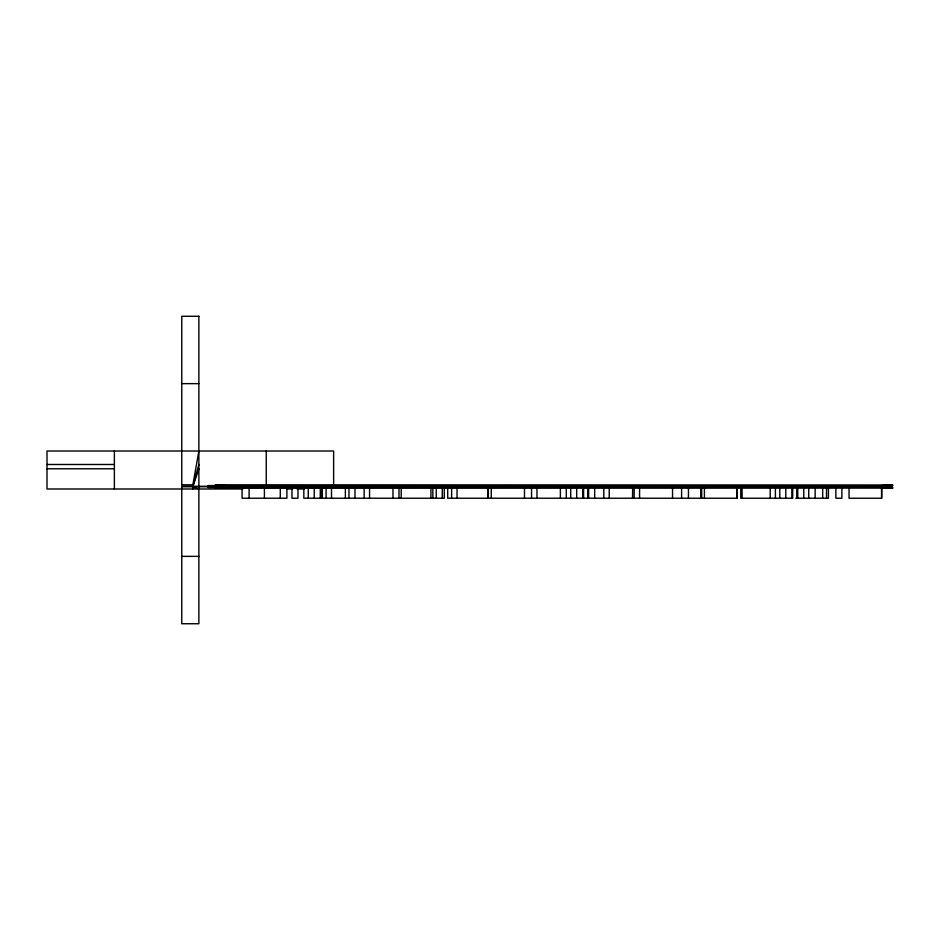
<?xml version="1.0" encoding="UTF-8"?>
<svg xmlns="http://www.w3.org/2000/svg" width="940" height="940" viewBox="0 0 940 940"><rect width="100%" height="100%" fill="white"/><g stroke="black" fill="none" stroke-linecap="round" stroke-linejoin="round"><path stroke-width="1.41" d="M192.876 488.988L192.876 484.805L198.869 451.012M192.876 486.286L198.869 464.489M198.869 468.766L192.876 486.755L198.869 488.988M215.471 484.934L214.438 485.698L215.471 485.874L215.471 484.934L893 485.111L891.954 485.874M181.761 383.637L198.869 383.637M47 464.489L114.375 464.489M47 468.766L114.375 468.766M181.761 484.805L192.876 484.805M892.307 485.581L208.175 485.581L208.175 486.286M181.761 486.286L892.307 486.286M181.761 486.755L892.307 486.755M892.307 487.461L208.175 487.461L208.175 486.755M214.438 487.343L215.471 488.119L893 487.942L891.954 487.167M242.814 488.988L47 488.988L47 451.012L333.63 451.012L333.63 486.062M286.759 488.988L292.61 488.988M297.005 488.988L304.325 488.988M795.745 498.224L828.422 498.224L828.422 488.119M181.761 556.363L198.869 556.363M881.72 488.119L881.72 498.224L849.043 498.224L849.043 488.119M881.556 488.119L881.556 498.224M881.18 485.581L892.307 485.111L892.307 487.942L881.18 487.461M841.888 488.119L841.888 498.224L835.872 498.224L835.872 488.119M826.519 488.119L826.519 498.224M822.676 488.119L822.676 498.224M815.156 488.119L815.156 498.224M808.741 488.119L808.741 498.224M803.77 488.119L803.77 498.224M797.755 488.119L797.755 498.224M796.779 488.119L796.779 498.224M792.702 488.119L792.702 498.224L740.779 498.224L740.779 488.119M791.832 488.119L791.832 498.224M785.793 488.119L785.793 498.224M779.812 488.119L779.812 498.224M775.394 488.119L775.394 498.224M770.212 488.119L770.212 498.224M742.083 488.119L742.083 498.224M737.101 488.119L737.101 498.224L447.71 498.224L447.71 488.119M736.937 488.119L736.937 498.224M704.424 488.119L704.424 498.224M701.722 488.119L701.722 498.224M701.287 488.119L701.287 498.224M700.723 488.119L700.723 498.224M688.456 488.119L688.456 498.224M681.606 488.119L681.606 498.224M672.547 488.119L672.547 498.224M639.576 488.119L639.576 498.224M634.159 488.119L634.159 498.224M632.655 488.119L632.526 498.224M609.238 488.119L609.238 498.224M603.821 488.119L603.821 498.224M594.668 488.119L594.668 498.224M588.652 488.119L588.652 498.224M587.676 488.119L587.676 498.224M583.599 488.119L583.599 498.224M582.741 488.119L582.741 498.224M576.69 488.119L576.69 498.224M570.709 488.119L570.709 498.224M566.291 488.119L566.291 498.224M560.381 488.119L560.381 498.224M550.241 485.581L550.241 486.286M550.241 486.755L550.241 487.461M536.963 488.119L536.963 498.224M531.547 488.119L531.547 498.224M524.496 488.119L524.496 498.224M491.256 488.119L491.256 498.224M488.342 488.119L488.342 498.224M487.778 488.119L487.778 498.224M457.04 488.119L457.04 498.224M451.623 488.119L451.623 498.224M444.268 488.119L444.268 498.224L303.832 498.224L303.832 488.119M442.27 488.119L442.27 498.224M436.254 488.119L436.254 498.224M432.846 488.119L432.846 498.224M430.943 488.119L430.943 498.224M401.204 488.119L401.204 498.224M398.995 488.119L398.995 498.224M392.979 488.119L392.979 498.224M369.561 488.119L369.561 498.224M364.144 488.119L364.144 498.224M354.991 488.119L354.991 498.224M348.975 488.119L348.975 498.224M345.368 488.119L345.368 498.224M331.503 488.119L331.503 498.224M326.086 488.119L326.086 498.224M322.349 488.119L322.349 498.224M321.139 488.119L321.139 498.224M320.27 488.119L320.27 498.224M314.23 488.119L314.23 498.224M308.249 488.119L308.249 498.224M297.992 488.119L297.992 498.224L291.976 498.224L291.976 488.119M286.9 488.119L286.9 498.224L242.085 498.224L242.085 488.119M280.284 488.119L280.284 498.224M266.243 451.012L266.243 487.519M264.41 488.119L264.41 498.224M249.1 488.119L249.1 498.224M226.246 485.581L215.131 485.581M226.246 487.461L215.131 487.461M215.471 487.167L215.471 488.119M114.375 451.012L114.375 488.988M198.869 316.263L181.761 316.263L181.761 623.737L198.869 623.737L198.869 316.263"/></g></svg>
